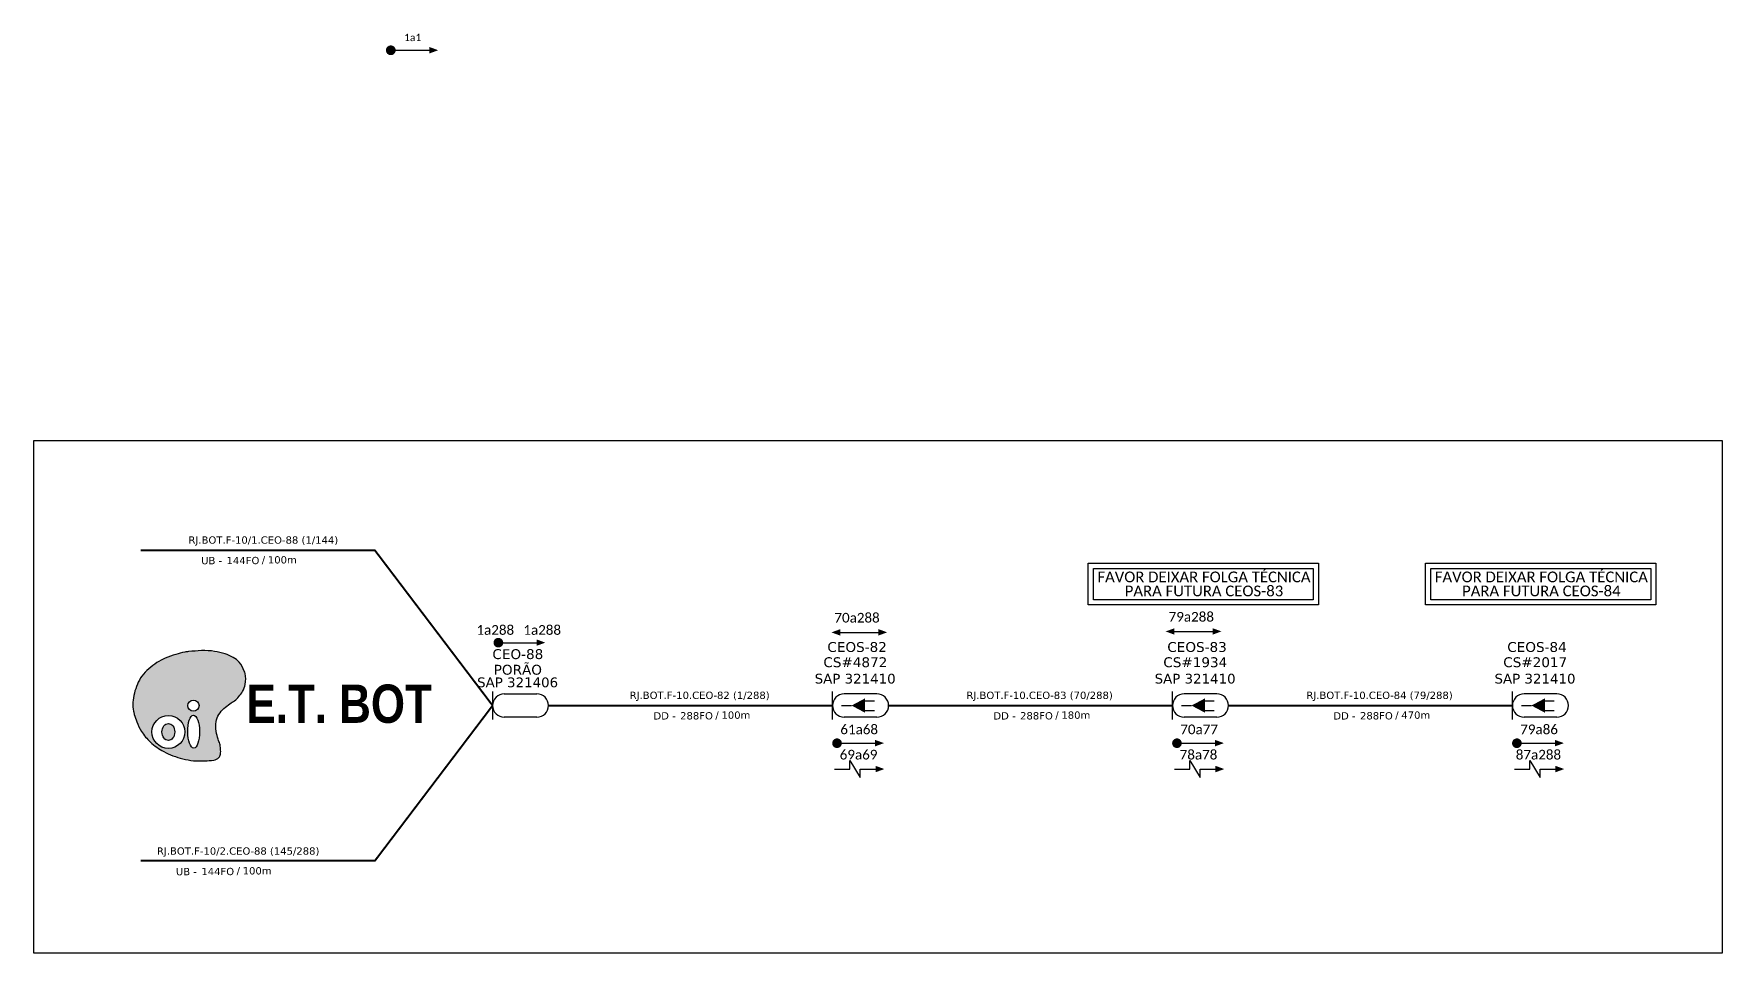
# Model space of a CAD drawing. Header units: millimetres. Extents: x 8469 to 9234, y -2805 to -2173.
# Drawn here: x 8887.6 to 9234.1, y -2651.1 to -2462.5 of the extents above; entities that cross this region are included whole.
import ezdxf
from ezdxf.enums import TextEntityAlignment as Align

# ---------------------------------------------------------------- set-up
doc = ezdxf.new("R2010")
doc.units = ezdxf.units.MM
doc.header["$MEASUREMENT"] = 0
for name, color, linetype in [('20.4-CEOS', 1, 'Continuous'), ('20.5-CABO AÉREO', 1, 'Continuous'), ('20.5-CEO', 1, 'Continuous'), ('E.T.', 7, 'Continuous'), ('SETA', 7, 'Continuous')]:
    doc.layers.add(name, color=color, linetype=linetype)
doc.layers.add('40.1-ETIQUETAS', color=1, linetype='Continuous', lineweight=20)
doc.styles.add('siredit', font='verdana.ttf')
doc.styles.add('SWISS BIT', font='swisscb.ttf')
doc.linetypes.add('FENCELINE1', pattern='A,0.25,-0.1,[133,ltypeshp.shx,S=0.1,R=0,X=-0.1,Y=0],-0.1,1', length=1.45)

# ---------------------------------------------------------------- blocks, each defined once
blk = doc.blocks.new('ETIQUETA_RS5F')
at = {"layer": '40.1-ETIQUETAS', "color": 0, "style": 'siredit'}
blk.add_text('/', height=1.5, dxfattribs=at).set_placement((1.55, -1.95), align=Align.MIDDLE_RIGHT)
for tag, p in [('ETIQUETA_R_PRIMARIA', (1.18, 4.1)), ('ETIQUETA_R_SECUNDARIA', (1.18, 2.1)), ('F_ATIVAS/F_MORTAS', (1.11, -4.24))]:
    blk.add_attdef(tag, text='', height=1.5, dxfattribs=at).set_placement(p, align=Align.MIDDLE_CENTER)
for tag, p in [('TIPO_CABO', (-6.62, -2.12)), ('CAP_CABO', (0.37, -2.09))]:
    blk.add_attdef(tag, text='', height=1.5, dxfattribs=at).set_placement(p, align=Align.MIDDLE_RIGHT)
blk.add_attdef('METROS', text='', height=1.5, dxfattribs=at).set_placement((2.11, -1.95), align=Align.MIDDLE_LEFT)
for tag, p in [('FUSÃO_1', (0.82, -8.39)), ('FUSÃO_2', (0.82, -10.6)), ('FUSÃO_3', (0.82, -12.93)), ('FUSÃO_4', (0.82, -15.14)), ('FUSÃO_5', (0.82, -17.16))]:
    blk.add_attdef(tag, text='', height=1.5, dxfattribs=at).set_placement(p, align=Align.CENTER)
blk = doc.blocks.new('OI')
h = blk.add_hatch(color=40)
edge = h.paths.add_edge_path()
edge.add_spline(control_points=[(4.35, -0.67), (3.92, -0.99), (3.26, -1.5), (2.81, -2.59), (2.9, -3.5), (3.06, -4.27), (3.31, -4.85), (3.37, -5.39), (3.4, -5.88), (3.2, -6.4), (2.54, -6.61), (1.65, -6.63), (0.55, -6.67), (-0.56, -6.42), (-1.61, -6.14), (-2.77, -5.61), (-3.92, -4.77), (-4.89, -3.7), (-5.34, -2.65), (-5.6, -1.94), (-5.85, -0.96), (-5.71, 0.47), (-5.1, 2.02), (-4.14, 3.02), (-3.3, 3.61), (-2.37, 4.16), (-1.36, 4.44), (-0.56, 4.7), (0.79, 4.85), (2.24, 4.97), (3.79, 4.57), (4.67, 4.21), (5.44, 3.65), (5.76, 2.99), (6.03, 2.21), (6.01, 1.46), (5.72, 0.64), (5.31, 0.08), (4.88, -0.38), (4.51, -0.55), (4.35, -0.67)], knot_values=[0, 0, 0, 0, 1.60434, 2.417191, 3.427595, 4.282808, 4.776746, 5.304182, 5.888771, 6.258406, 6.858137, 7.79129, 8.986195, 10.124242, 11.187857, 12.242908, 13.953784, 15.414161, 16.515391, 17.349188, 17.675853, 19.552021, 21.515531, 22.568638, 23.63245, 24.621084, 25.782718, 26.745347, 27.142653, 29.870543, 31.004649, 31.921532, 32.709589, 33.801391, 34.042471, 35.192333, 35.971461, 36.628871, 37.254359, 37.836911, 37.836911, 37.836911, 37.836911], degree=3, periodic=0)
h.paths.add_polyline_path([(1.13, -0.87, -1), (-0.04, -0.87, -1)], flags=16)
edge = h.paths.add_edge_path(flags=16)
edge.add_ellipse((0.56, -3.59), major_axis=(-0.02, 1.71), ratio=0.361305, start_angle=0, end_angle=360)
h.paths.add_polyline_path([(-0.36, -3.62, -1), (-3.8, -3.62, -1)], flags=16)
edge = h.paths.add_edge_path(flags=0)
edge.add_ellipse((-2.08, -3.62), major_axis=(0, 0.885), ratio=0.758294, start_angle=0, end_angle=360)
at = {"color": 40}
for centre, radius in [((0.54, -0.87), 0.587), ((-2.08, -3.62), 1.72)]:
    blk.add_circle(centre, radius, dxfattribs=at)
blk.add_ellipse((-2.08, -3.62), major_axis=(0, 0.885), ratio=0.758294, start_param=-3.141592653589791, end_param=3.141592653589791, dxfattribs=at)
blk.add_ellipse((0.56, -3.59), major_axis=(-0.02, 1.71), ratio=0.361305, dxfattribs=at)
at = {"color": 40, "start_tangent": (-0.800898, -0.598801), "end_tangent": (-0.800898, -0.598801)}
blk.add_spline([(4.35, -0.67), (3.2, -1.78), (2.9, -2.54), (2.92, -3.55), (3.12, -4.38), (3.28, -4.85), (3.37, -5.37), (3.35, -5.95), (3.2, -6.29), (2.66, -6.55), (1.73, -6.63), (0.54, -6.62), (-0.58, -6.41), (-1.6, -6.11), (-2.56, -5.67), (-3.95, -4.67), (-4.89, -3.56), (-5.37, -2.56), (-5.64, -1.78), (-5.72, -1.46), (-5.63, 0.42), (-4.84, 2.22), (-4.13, 2.99), (-3.27, 3.62), (-2.4, 4.09), (-1.3, 4.47), (-0.37, 4.72), (0.02, 4.77), (2.75, 4.8), (3.85, 4.53), (4.69, 4.16), (5.31, 3.68), (5.85, 2.73), (5.93, 2.5), (5.94, 1.35), (5.67, 0.62), (5.29, 0.08), (4.84, -0.36), (4.35, -0.67)], degree=3, dxfattribs=at)

msp = doc.modelspace()

# ---------------------------------------------------------------- linework, layer by layer
at = {"const_width": 1}
msp.add_lwpolyline([(8960.41, -2465.86, 1), (8961.41, -2465.86, 1)], format="xyb", close=True, dxfattribs=at)
at = {"color": 2, "linetype": 'FENCELINE1'}
msp.add_lwpolyline([(8887.64, -2545.96), (9234.13, -2545.96), (9234.13, -2651.13), (8887.64, -2651.13)], close=True, dxfattribs=at)
at = {"color": 3, "ltscale": 9e-07}
for points in [[(9104.03, -2571.13), (9151.27, -2571.13), (9151.27, -2579.64), (9104.03, -2579.64)], [(9105.08, -2572.18), (9150.22, -2572.18), (9150.22, -2578.59), (9105.08, -2578.59)], [(9173.27, -2571.13), (9220.5, -2571.13), (9220.5, -2579.64), (9173.27, -2579.64)], [(9174.32, -2572.18), (9219.45, -2572.18), (9219.45, -2578.59), (9174.32, -2578.59)]]:
    msp.add_lwpolyline(points, close=True, dxfattribs=at)
at = {"color": 0, "const_width": 0.99}
for points in [[(8982.49, -2587.41, 1), (8983.48, -2587.41, 1)], [(9051.98, -2608.04, 1), (9052.97, -2608.04, 1)], [(9121.74, -2608.04, 1), (9122.73, -2608.04, 1)], [(9191.5, -2608.04, 1), (9192.49, -2608.04, 1)]]:
    msp.add_lwpolyline(points, format="xyb", close=True, dxfattribs=at)
at = {"color": 0}
for points in [[(9055.13, -2613.34), (9055.13, -2611.59), (9057.22, -2615.08), (9057.22, -2613.34)], [(9124.89, -2613.34), (9124.89, -2611.59), (9126.98, -2615.08), (9126.98, -2613.34)], [(9194.65, -2613.34), (9194.65, -2611.59), (9196.74, -2615.08), (9196.74, -2613.34)]]:
    msp.add_lwpolyline(points, dxfattribs=at)
at = {"layer": '20.4-CEOS'}
for p, q in [((9060.67, -2597.92), (9053.95, -2597.92)), ((9060.67, -2602.71), (9053.95, -2602.71))]:
    msp.add_line(p, q, dxfattribs=at)
at = {"layer": '20.4-CEOS', "color": 252}
for p, q in [((9130.43, -2597.92), (9123.71, -2597.92)), ((9200.19, -2597.92), (9193.47, -2597.92)), ((9130.43, -2602.71), (9123.71, -2602.71)), ((9200.19, -2602.71), (9193.47, -2602.71))]:
    msp.add_line(p, q, dxfattribs=at)
at = {"layer": '20.4-CEOS'}
for points in [[(9051.56, -2603.2), (9051.56, -2597.43)], [(9053.42, -2600.31), (9055.46, -2600.31)], [(9053.42, -2600.31), (9055.46, -2600.31)], [(9058.1, -2599.36), (9060.14, -2599.36)], [(9058.1, -2599.36), (9060.14, -2599.36)], [(9058.1, -2601.35), (9060.14, -2601.35)], [(9058.1, -2601.35), (9060.14, -2601.35)]]:
    msp.add_lwpolyline(points, dxfattribs=at)
at = {"layer": '20.4-CEOS', "color": 252}
for points in [[(9121.32, -2603.2), (9121.32, -2597.43)], [(9191.08, -2603.2), (9191.08, -2597.43)], [(9123.18, -2600.31), (9125.22, -2600.31)], [(9123.18, -2600.31), (9125.22, -2600.31)], [(9127.86, -2599.36), (9129.9, -2599.36)], [(9127.86, -2599.36), (9129.9, -2599.36)], [(9127.86, -2601.35), (9129.9, -2601.35)], [(9127.86, -2601.35), (9129.9, -2601.35)], [(9192.94, -2600.31), (9194.98, -2600.31)], [(9192.94, -2600.31), (9194.98, -2600.31)], [(9197.62, -2599.36), (9199.66, -2599.36)], [(9197.62, -2599.36), (9199.66, -2599.36)], [(9197.62, -2601.35), (9199.66, -2601.35)], [(9197.62, -2601.35), (9199.66, -2601.35)]]:
    msp.add_lwpolyline(points, dxfattribs=at)
at = {"layer": '20.4-CEOS'}
msp.add_lwpolyline([(9055.46, -2600.31, 0, 2.95, 0), (9058.23, -2600.31, 2.95, 2.95, 0)], format="xyseb", dxfattribs=at)
msp.add_lwpolyline([(9055.46, -2600.31, 0, 2.95, 0), (9058.23, -2600.31, 2.95, 2.95, 0)], format="xyseb", dxfattribs=at)
at = {"layer": '20.4-CEOS', "color": 252}
for points in [[(9125.22, -2600.31, 0, 2.95, 0), (9127.99, -2600.31, 2.95, 2.95, 0)], [(9125.22, -2600.31, 0, 2.95, 0), (9127.99, -2600.31, 2.95, 2.95, 0)], [(9194.98, -2600.31, 0, 2.95, 0), (9197.75, -2600.31, 2.95, 2.95, 0)], [(9194.98, -2600.31, 0, 2.95, 0), (9197.75, -2600.31, 2.95, 2.95, 0)]]:
    msp.add_lwpolyline(points, format="xyseb", dxfattribs=at)
at = {"layer": '20.4-CEOS'}
for centre, start, end in [((9053.95, -2600.31), 90, 270), ((9060.67, -2600.31), 270, 90)]:
    msp.add_arc(centre, 2.39, start, end, dxfattribs=at)
at = {"layer": '20.4-CEOS', "color": 252}
for centre, start, end in [((9123.71, -2600.31), 90, 270), ((9130.43, -2600.31), 270, 90), ((9193.47, -2600.31), 90, 270), ((9200.19, -2600.31), 270, 90)]:
    msp.add_arc(centre, 2.39, start, end, dxfattribs=at)
at = {"layer": '20.5-CABO AÉREO', "ltscale": 50, "const_width": 0.4}
for points in [[(8909.59, -2568.49), (8957.66, -2568.49), (8981.8, -2600.31)], [(8909.59, -2632.14), (8957.66, -2632.14), (8981.8, -2600.31)], [(8993.3, -2600.31), (9051.56, -2600.31)], [(9063.06, -2600.31), (9121.32, -2600.31)], [(9132.82, -2600.31), (9191.08, -2600.31)]]:
    msp.add_lwpolyline(points, dxfattribs=at)
at = {"layer": '20.5-CEO', "color": 1}
msp.add_line((8984.19, -2597.92), (8990.89, -2597.92), dxfattribs=at)
at = {"layer": '20.5-CEO'}
msp.add_line((8990.89, -2602.7), (8984.19, -2602.7), dxfattribs=at)
msp.add_lwpolyline([(8981.8, -2597.43), (8981.8, -2603.19)], dxfattribs=at)
for centre, start, end in [((8984.19, -2600.31), 90, 270), ((8990.89, -2600.31), 270, 90)]:
    msp.add_arc(centre, 2.39, start, end, dxfattribs=at)
at = {"layer": 'SETA'}
msp.add_lwpolyline([(8960.91, -2465.86), (8969.5, -2465.86)], dxfattribs=at)
at = {"layer": 'SETA', "color": 0}
for points in [[(8982.98, -2587.41), (8991.49, -2587.41)], [(9053.14, -2585.3), (9061.65, -2585.3)], [(9121.73, -2585.11), (9130.24, -2585.11)], [(9052.48, -2608.04), (9060.99, -2608.04)], [(9122.24, -2608.04), (9130.75, -2608.04)], [(9192, -2608.04), (9200.51, -2608.04)], [(9051.97, -2613.34), (9055.13, -2613.34)], [(9057.22, -2613.34), (9060.38, -2613.34)], [(9121.73, -2613.34), (9124.89, -2613.34)], [(9126.98, -2613.34), (9130.14, -2613.34)], [(9191.49, -2613.34), (9194.65, -2613.34)], [(9196.74, -2613.34), (9199.9, -2613.34)]]:
    msp.add_lwpolyline(points, dxfattribs=at)
at = {"layer": 'SETA'}
msp.add_solid([(8968.81, -2465.18), (8970.64, -2465.85), (8968.81, -2466.52)], dxfattribs=at)
at = {"layer": 'SETA', "color": 0}
for points in [[(9053.14, -2584.64), (9051.32, -2585.3), (9053.14, -2585.96)], [(9060.97, -2584.63), (9062.78, -2585.29), (9060.97, -2585.95)], [(9121.73, -2584.45), (9119.92, -2585.11), (9121.73, -2585.77)], [(9129.56, -2584.44), (9131.37, -2585.1), (9129.56, -2585.76)], [(8990.81, -2586.74), (8992.62, -2587.4), (8990.81, -2588.06)], [(9060.3, -2607.36), (9062.12, -2608.02), (9060.3, -2608.68)], [(9130.06, -2607.36), (9131.88, -2608.02), (9130.06, -2608.68)], [(9199.82, -2607.36), (9201.64, -2608.02), (9199.82, -2608.68)], [(9060.38, -2612.68), (9062.2, -2613.34), (9060.38, -2614)], [(9130.14, -2612.68), (9131.96, -2613.34), (9130.14, -2614)], [(9199.9, -2612.68), (9201.72, -2613.34), (9199.9, -2614)]]:
    msp.add_solid(points, dxfattribs=at)

# ---------------------------------------------------------------- block references
at = {"layer": '40.1-ETIQUETAS', "color": 0}
ref = msp.add_blockref('ETIQUETA_RS5F', (8933.57, -2568.45), dxfattribs=at)
ref.add_attrib('ETIQUETA_R_SECUNDARIA', 'RJ.BOT.F-10/1.CEO-88 (1/144)', dxfattribs={"color": 0, "height": 1.5, "style": 'siredit'}).set_placement((8934.75, -2566.35), align=Align.MIDDLE_CENTER)
ref.add_attrib('TIPO_CABO', 'UB - ', dxfattribs={"color": 0, "height": 1.5, "style": 'siredit'}).set_placement((8926.96, -2570.57), align=Align.MIDDLE_RIGHT)
ref.add_attrib('CAP_CABO', '144FO', dxfattribs={"color": 0, "height": 1.5, "style": 'siredit'}).set_placement((8933.94, -2570.55), align=Align.MIDDLE_RIGHT)
ref.add_attrib('METROS', '100m', dxfattribs={"color": 0, "height": 1.5, "style": 'siredit'}).set_placement((8935.68, -2570.41), align=Align.MIDDLE_LEFT)
ref = msp.add_blockref('ETIQUETA_RS5F', (8928.4, -2632.27), dxfattribs=at)
ref.add_attrib('ETIQUETA_R_SECUNDARIA', 'RJ.BOT.F-10/2.CEO-88 (145/288)', dxfattribs={"color": 0, "height": 1.5, "style": 'siredit'}).set_placement((8929.58, -2630.16), align=Align.MIDDLE_CENTER)
ref.add_attrib('TIPO_CABO', 'UB - ', dxfattribs={"color": 0, "height": 1.5, "style": 'siredit'}).set_placement((8921.78, -2634.38), align=Align.MIDDLE_RIGHT)
ref.add_attrib('CAP_CABO', '144FO', dxfattribs={"color": 0, "height": 1.5, "style": 'siredit'}).set_placement((8928.76, -2634.36), align=Align.MIDDLE_RIGHT)
ref.add_attrib('METROS', '100m', dxfattribs={"color": 0, "height": 1.5, "style": 'siredit'}).set_placement((8930.51, -2634.22), align=Align.MIDDLE_LEFT)
at = {"layer": 'E.T.', "color": 7, "xscale": 1.965288924615379, "yscale": 1.965288909013907, "zscale": 1.965288907678581}
msp.add_blockref('OI', (8919.35, -2598.62), dxfattribs=at)

# ---------------------------------------------------------------- texts
at = {"insert": (8965.4, -2463.24), "char_height": 1.5, "width": 25.3588, "attachment_point": 5}
msp.add_mtext('{\\fCalibri|b0|i0|c0|p34;\\C7;1a1}', dxfattribs=at)
at = {"color": 0, "attachment_point": 5}
for s, insert, char_height, width in [('{\\fCalibri|b0|i0|c0|p34;FAVOR DEIXAR FOLGA TÉCNICA}', (9127.78, -2573.93), 2.2, 46.8706), ('{\\fCalibri|b0|i0|c0|p34;FAVOR DEIXAR FOLGA TÉCNICA}', (9197.01, -2573.93), 2.2, 46.8706), ('{\\fCalibri|b0|i0|c0|p34;PARA FUTURA CEOS-83}', (9127.78, -2576.81), 2.2, 46.8706), ('{\\fCalibri|b0|i0|c0|p34;PARA FUTURA CEOS-84}', (9197.01, -2576.81), 2.2, 46.8706), ('{\\fCalibri|b0|i0|c0|p34;\\C7;70a288}', (9056.59, -2582.3), 1.98, 25.1052), ('{\\fCalibri|b0|i0|c0|p34;\\C7;79a288}', (9125.18, -2582.11), 1.98, 25.1052), ('{\\fCalibri|b0|i0|c0|p34;\\C7;1a288}', (8991.98, -2584.81), 1.98, 25.1052), ('{\\fCalibri|b0|i0|c0|p34;\\C7;61a68}', (9057.03, -2605.21), 1.98, 25.1052), ('{\\fCalibri|b0|i0|c0|p34;\\C7;70a77}', (9126.79, -2605.21), 1.98, 25.1052), ('{\\fCalibri|b0|i0|c0|p34;\\C7;79a86}', (9196.55, -2605.21), 1.98, 25.1052), ('{\\fCalibri|b0|i0|c0|p34;\\C7;69a69}', (9056.9, -2610.4), 1.98, 25.1052), ('{\\fCalibri|b0|i0|c0|p34;\\C7;78a78}', (9126.66, -2610.4), 1.98, 25.1052), ('{\\fCalibri|b0|i0|c0|p34;\\C7;87a288}', (9196.42, -2610.4), 1.98, 25.1052)]:
    msp.add_mtext(s, dxfattribs=dict(at, insert=insert, char_height=char_height, width=width))
at = {"color": 5, "insert": (8982.35, -2584.81), "char_height": 1.98, "width": 25.1052, "attachment_point": 5}
msp.add_mtext('{\\fCalibri|b0|i0|c0|p34;\\C7;1a288}', dxfattribs=at)
at = {"layer": '20.4-CEOS', "color": 0, "style": 'siredit'}
for s, height, p in [('CEOS-82', 2.028, (9056.6, -2588.3)), ('CEOS-83', 2.028, (9126.36, -2588.3)), ('CEOS-84', 2.028, (9196.12, -2588.3)), ('CS#4872', 2.028, (9056.24, -2591.42)), ('CS#1934', 2.028, (9126, -2591.42)), ('CS#2017', 2.028, (9195.76, -2591.42)), ('SAP 321410', 2, (9056.2, -2594.79)), ('SAP 321410', 2, (9125.96, -2594.79)), ('SAP 321410', 2, (9195.71, -2594.79))]:
    msp.add_text(s, height=height, dxfattribs=at).set_placement(p, align=Align.MIDDLE_CENTER)
at = {"layer": '20.4-CEOS', "color": 7, "style": 'siredit'}
for s, height, p in [('CEO-88', 2.028, (8986.98, -2589.76)), ('PORÃO', 2.028, (8986.98, -2592.96)), ('SAP 321406', 2, (8986.93, -2595.55))]:
    msp.add_text(s, height=height, dxfattribs=at).set_placement(p, align=Align.MIDDLE_CENTER)
at = {"layer": '40.1-ETIQUETAS', "color": 0, "style": 'siredit'}
for s, p in [('RJ.BOT.F-10.CEO-82 (1/288)', (9024.29, -2598.21)), ('RJ.BOT.F-10.CEO-83 (70/288)', (9094.05, -2598.21)), ('RJ.BOT.F-10.CEO-84 (79/288)', (9163.81, -2598.21))]:
    msp.add_text(s, height=1.5, dxfattribs=at).set_placement(p, align=Align.MIDDLE_CENTER)
for s, p in [('DD - ', (9020.03, -2602.43)), ('288FO', (9027.01, -2602.41)), ('/', (9028.2, -2602.27)), ('DD - ', (9089.79, -2602.43)), ('288FO', (9096.77, -2602.41)), ('/', (9097.96, -2602.27)), ('DD - ', (9159.55, -2602.43)), ('288FO', (9166.53, -2602.41)), ('/', (9167.72, -2602.27))]:
    msp.add_text(s, height=1.5, dxfattribs=at).set_placement(p, align=Align.MIDDLE_RIGHT)
for s, p in [('100m', (9028.76, -2602.27)), ('180m', (9098.52, -2602.27)), ('470m', (9168.28, -2602.27))]:
    msp.add_text(s, height=1.5, dxfattribs=at).set_placement(p, align=Align.MIDDLE_LEFT)
at = {"layer": 'E.T.', "color": 40, "style": 'SWISS BIT'}
msp.add_text('E.T. BOT', height=7.861, dxfattribs=at).set_placement((8950.32, -2603.86), align=Align.CENTER)

doc.saveas('drawing.dxf')
